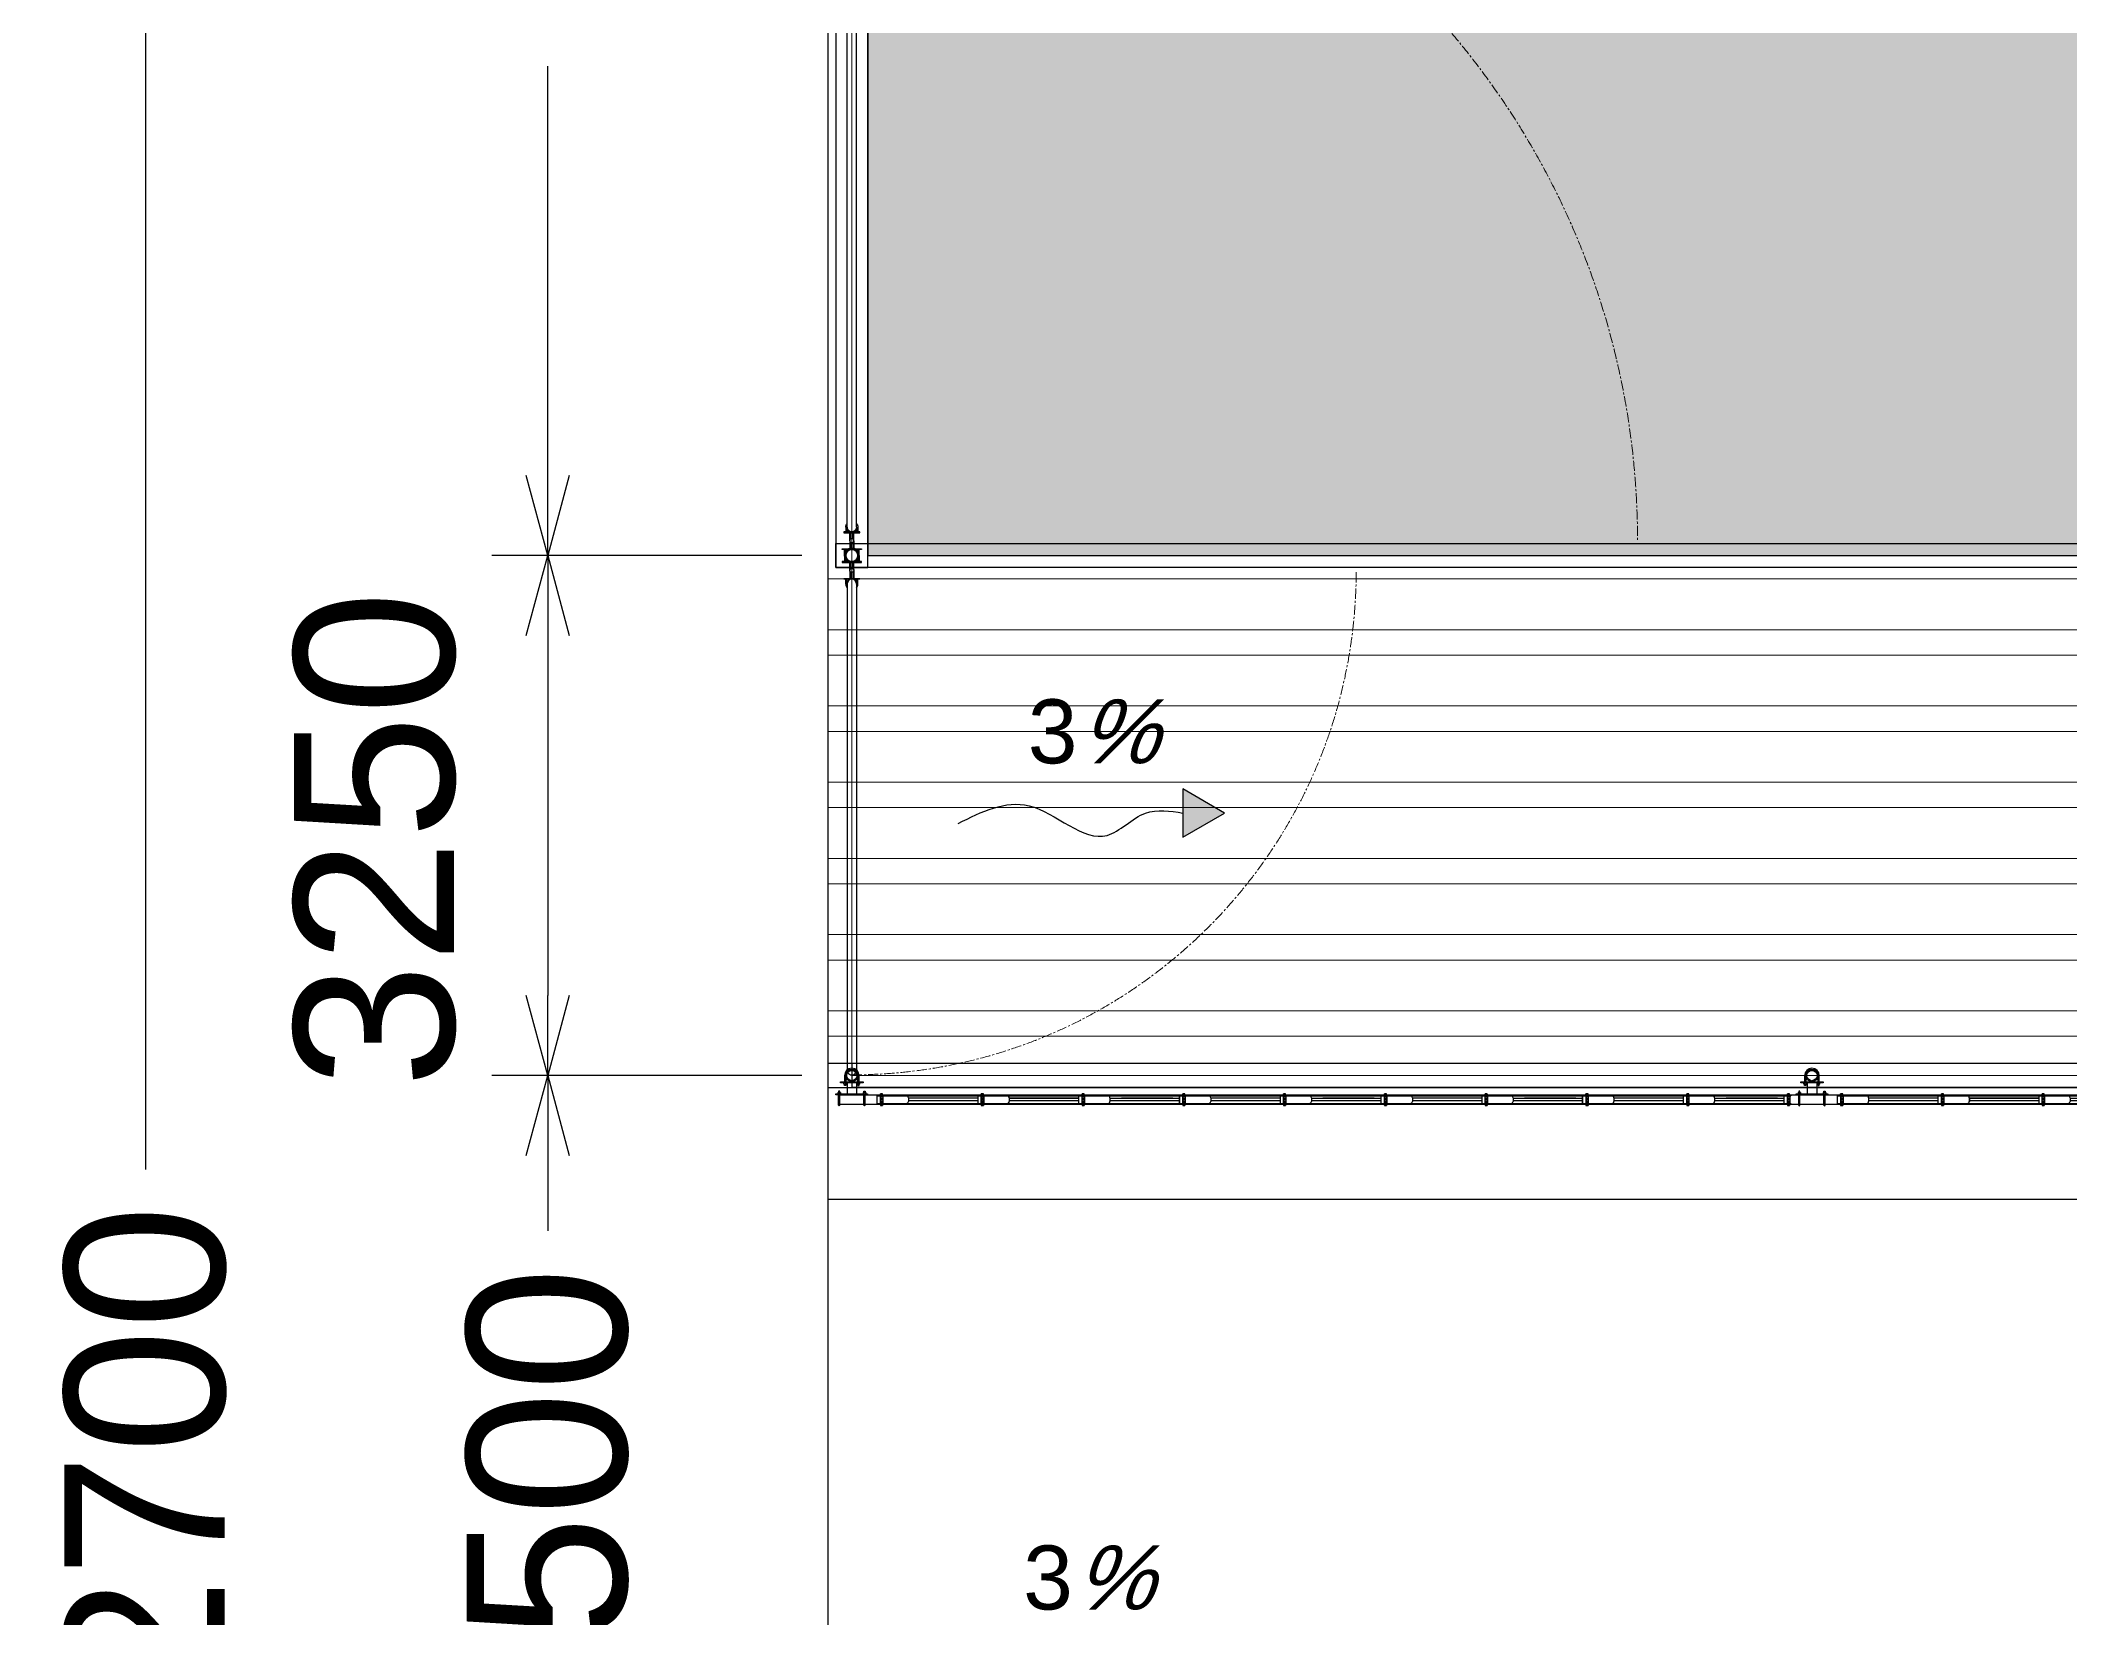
# Model space of a CAD drawing. Header units: millimetres. Extents: x -61993 to 642891, y -429158 to 50967.
# Drawn here: x 338042 to 350720, y -145970 to -136116 of the extents above; entities that cross this region are included whole.
import ezdxf

# ---------------------------------------------------------------- set-up
doc = ezdxf.new("R2010")
doc.units = ezdxf.units.MM
doc.linetypes.add('ACAD_ISO03W100', pattern=[30, 12, -18])
doc.linetypes.add('CENTER', pattern=[50.8, 31.75, -6.35, 6.35, -6.35])
for name, color, linetype, lineweight in [('0.00', 252, 'Continuous', 0), ('AS', 10, 'Continuous', 0), ('HATCH', 251, 'Continuous', 0)]:
    doc.layers.add(name, color=color, linetype=linetype, lineweight=lineweight)
for name, color, linetype in [('Gate', 6, 'Continuous'), ('headlock', 30, 'Continuous'), ('KERB', 130, 'Continuous'), ('Pipa Galv', 1, 'Continuous'), ('TEXT', 152, 'Continuous')]:
    doc.layers.add(name, color=color, linetype=linetype)
doc.styles.add('C10O', font='complex', dxfattribs={"oblique": 20, "height": 0.14})
doc.styles.add('SANSERIF', font='sanss___.ttf', dxfattribs={"height": 2})
doc.dimstyles.new('Sagoe_2_mm', dxfattribs={"dimscale": 25, "dimtxt": 2, "dimasz": 1, "dimexe": 0.7, "dimexo": 0.625, "dimtad": 0, "dimdec": 0, "dimzin": 1, "dimdsep": 46, "dimtxsty": 'SANSERIF', "dimblk": 'OPEN30', "dimcen": 1, "dimclrd": 1, "dimclre": 1, "dimclrt": 152, "dimadec": 0, "dimazin": 0, "dimtfac": 1, "dimtdec": 0, "dimtofl": 0, "dimtmove": 1, "dimatfit": 3, "dimfxl": 1, "dimarcsym": 0})

# ---------------------------------------------------------------- blocks, each defined once
blk = doc.blocks.new('Headlock Post')
at = {"color": 42}
for p, q in [((-83, 185), (-83, 121)), ((-75, 185), (-75, 121)), ((75, 185), (75, 121)), ((83, 185), (83, 121)), ((-87, 105), (-87, 113)), ((-87, 105), (-71, 105)), ((-84, 105), (-84, 113)), ((-83, 97), (-83, 105)), ((-75, 97), (-83, 97)), ((-75, 105), (-75, 97)), ((-74, 105), (-74, 113)), ((-71, 105), (-71, 113)), ((-50, 54), (-50, 46)), ((-50, 54), (-34, 54)), ((-47, 54), (-47, 46)), ((-46, 62), (-46, 54)), ((-38, 62), (-46, 62)), ((-38, 54), (-38, 62)), ((-37, 54), (-37, 46)), ((-34, 54), (-34, 46)), ((34, 54), (34, 46)), ((50, 54), (34, 54)), ((37, 54), (37, 46)), ((38, 54), (38, 62)), ((38, 62), (46, 62)), ((46, 62), (46, 54)), ((47, 54), (47, 46)), ((50, 54), (50, 46)), ((71, 105), (71, 113)), ((87, 105), (71, 105)), ((74, 105), (74, 113)), ((75, 105), (75, 97)), ((75, 97), (83, 97)), ((83, 97), (83, 105)), ((84, 105), (84, 113)), ((87, 105), (87, 113))]:
    blk.add_line(p, q, dxfattribs=at)
at = {"color": 42, "linetype": 'ACAD_ISO03W100', "ltscale": 0.01}
for p, q in [((-83, 113), (-83, 121)), ((-75, 113), (-75, 121)), ((75, 113), (75, 121)), ((83, 113), (83, 121))]:
    blk.add_line(p, q, dxfattribs=at)
at = {"color": 6}
for points in [[(-99, 113), (-99, 121), (99, 121), (99, 113)], [(-70, 38), (-70, 46), (70, 46), (70, 38)]]:
    blk.add_lwpolyline(points, close=True, dxfattribs=at)
at = {"color": 42}
for points in [[(-46, 38), (-46, 0, 0.999992), (46, 0), (46, 38)], [(-38, 38), (-38, 0, 1), (38, 0), (38, 38)]]:
    blk.add_lwpolyline(points, format="xyb", dxfattribs=at)
for centre in [(-79, 185), (79, 185)]:
    blk.add_arc(centre, 4, 0, 180, dxfattribs=at)
at = {"layer": 'Pipa Galv'}
for p, q in [((-30, 75), (-30, 113)), ((-30, 46), (-30, 113)), ((30, 75), (30, 113)), ((30, 46), (30, 113))]:
    blk.add_line(p, q, dxfattribs=at)
for radius in [38.1, 32]:
    blk.add_circle((0, 0), radius, dxfattribs=at)
blk = doc.blocks.new('headlockpart')
at = {"layer": 'headlock'}
for p, q in [((30, 68), (0, 68)), ((0, 63), (0, 68)), ((1303, 63), (0, 63)), ((0, 10), (0, 15)), ((1303, 15), (0, 15)), ((30, 10), (0, 10)), ((7, 70), (6, 69)), ((8, 8), (6, 9)), ((8, 70), (7, 70)), ((23, 68), (7, 68)), ((7, 15), (7, 63)), ((23, 63), (7, 63)), ((23, 15), (7, 15)), ((7, 10), (23, 10)), ((8, 76), (8, 76)), ((8, 70), (8, 76)), ((8, 76), (8, 76)), ((21, 76), (8, 76)), ((15, 70), (8, 70)), ((8, 8), (8, 2)), ((8, 2), (8, 2)), ((9, 2), (8, 2)), ((9, 2), (21, 2)), ((15, 70), (15, 76)), ((21, 70), (15, 70)), ((15, 8), (15, 2)), ((21, 76), (21, 76)), ((21, 2), (21, 2)), ((21, 70), (21, 76)), ((21, 76), (21, 76)), ((23, 70), (21, 70)), ((21, 8), (24, 9)), ((21, 8), (21, 2)), ((21, 2), (21, 2)), ((23, 70), (24, 69)), ((23, 15), (23, 63)), ((30, 63), (30, 68)), ((30, 10), (30, 15)), ((43, 15), (43, 63)), ((43, 47), (477, 47)), ((477, 31), (43, 31)), ((84, 31), (405, 31)), ((637, 63), (489, 63)), ((489, 16), (637, 16)), ((533, 15), (518, 15)), ((533, 15), (518, 15)), ((660, 68), (630, 68)), ((630, 63), (630, 68)), ((630, 10), (630, 15)), ((660, 10), (630, 10)), ((1160, 15), (635, 15)), ((637, 70), (636, 69)), ((653, 68), (636, 68)), ((636, 10), (653, 10)), ((638, 8), (636, 9)), ((638, 70), (637, 70)), ((637, 15), (637, 63)), ((653, 63), (637, 63)), ((653, 15), (637, 15)), ((638, 76), (638, 76)), ((638, 70), (638, 76)), ((638, 76), (638, 76)), ((651, 76), (638, 76)), ((645, 70), (638, 70)), ((638, 8), (638, 2)), ((638, 2), (638, 2)), ((639, 2), (638, 2)), ((639, 2), (651, 2)), ((645, 70), (645, 76)), ((651, 70), (645, 70)), ((645, 8), (645, 2)), ((651, 70), (651, 76)), ((651, 76), (651, 76)), ((651, 76), (651, 76)), ((652, 70), (651, 70)), ((651, 8), (653, 9)), ((651, 8), (651, 2)), ((651, 2), (651, 2)), ((651, 2), (651, 2)), ((652, 70), (653, 69)), ((653, 15), (653, 63)), ((660, 63), (660, 68)), ((660, 10), (660, 15)), ((673, 15), (673, 63)), ((673, 47), (1106, 47)), ((673, 31), (1106, 31)), ((1266, 63), (1118, 63)), ((1118, 16), (1266, 16)), ((1162, 15), (1147, 15)), ((1162, 15), (1147, 15)), ((1289, 68), (1259, 68)), ((1259, 63), (1259, 68)), ((1259, 10), (1259, 15)), ((1289, 10), (1259, 10)), ((1267, 70), (1266, 69)), ((1283, 68), (1266, 68)), ((1266, 15), (1266, 63)), ((1282, 63), (1266, 63)), ((1282, 15), (1266, 15)), ((1266, 10), (1283, 10)), ((1268, 8), (1266, 9)), ((1268, 70), (1267, 70)), ((1268, 76), (1268, 76)), ((1268, 70), (1268, 76)), ((1268, 76), (1268, 76)), ((1281, 76), (1268, 76)), ((1274, 70), (1268, 70)), ((1268, 8), (1268, 2)), ((1268, 2), (1268, 2)), ((1269, 2), (1268, 2)), ((1269, 2), (1280, 2)), ((1274, 70), (1274, 76)), ((1281, 70), (1274, 70)), ((1274, 8), (1274, 2)), ((1280, 2), (1281, 2)), ((1281, 70), (1281, 76)), ((1281, 76), (1281, 76)), ((1281, 76), (1281, 76)), ((1282, 70), (1281, 70)), ((1281, 8), (1283, 9)), ((1281, 8), (1281, 2)), ((1281, 2), (1281, 2)), ((1282, 70), (1283, 69)), ((1282, 15), (1282, 63)), ((1289, 63), (1289, 68)), ((1289, 10), (1289, 15)), ((1303, 15), (1303, 63))]:
    blk.add_line(p, q, dxfattribs=at)
at = {"layer": 'headlock', "linetype": 'CENTER', "ltscale": 0.01}
for p, q in [((15, 0), (15, 81)), ((645, 0), (645, 81)), ((1274, 0), (1274, 81))]:
    blk.add_line(p, q, dxfattribs=at)
at = {"layer": 'headlock', "ltscale": 0.001}
for p, q in [((477, 28), (477, 51)), ((1106, 28), (1106, 51))]:
    blk.add_line(p, q, dxfattribs=at)
at = {"layer": 'headlock'}
for centre, radius, start, end in [((7, 69), 0.6, 115, 270), ((7, 9), 0.6, 90, 245), ((23, 69), 0.6, 270, 65), ((23, 9), 0.6, 295, 90), ((489, 51), 12, 90, 180), ((489, 28), 12, 180, 270), ((636, 69), 0.6, 115, 270), ((636, 9), 0.6, 90, 245), ((653, 69), 0.6, 270, 65), ((653, 9), 0.6, 295, 90), ((1118, 51), 12, 90, 180), ((1118, 28), 12, 180, 270), ((1266, 9), 0.6, 90, 245), ((1266, 69), 0.6, 115, 270), ((1283, 69), 0.6, 270, 65), ((1283, 9), 0.6, 295, 90)]:
    blk.add_arc(centre, radius, start, end, dxfattribs=at)
for points, weights in [([(8, 76), (12, 77), (15, 76)], [1, 1.15470053838, 1]), ([(8, 8), (12, 7), (15, 8)], [1.08180853477, 1.24916489753, 1.08180853477]), ([(8, 2), (12, 2), (15, 2)], [1, 1.15470053838, 1]), ([(15, 76), (18, 77), (21, 76)], [1, 1.15470053838, 1]), ([(15, 8), (18, 7), (21, 8)], [1.08180853477, 1.24916489753, 1.08180853477]), ([(15, 2), (18, 2), (21, 2)], [1, 1.15470053838, 1]), ([(638, 76), (641, 77), (645, 76)], [1, 1.15470053838, 1]), ([(638, 8), (641, 7), (645, 8)], [1.08180853477, 1.24916489753, 1.08180853477]), ([(638, 2), (641, 2), (645, 2)], [1, 1.15470053838, 1]), ([(645, 76), (648, 77), (651, 76)], [1, 1.15470053838, 1]), ([(645, 8), (648, 7), (651, 8)], [1.08180853477, 1.24916489753, 1.08180853477]), ([(645, 2), (648, 2), (651, 2)], [1, 1.15470053838, 1]), ([(1268, 76), (1271, 77), (1274, 76)], [1, 1.15470053838, 1]), ([(1268, 8), (1271, 7), (1274, 8)], [1.08180853477, 1.24916489753, 1.08180853477]), ([(1268, 2), (1271, 2), (1274, 2)], [1, 1.15470053838, 1]), ([(1274, 76), (1278, 77), (1281, 76)], [1, 1.15470053838, 1]), ([(1274, 8), (1278, 7), (1281, 8)], [1.08180853477, 1.24916489753, 1.08180853477]), ([(1274, 2), (1278, 2), (1281, 2)], [1, 1.15470053838, 1])]:
    blk.add_rational_spline(points, weights, degree=2, dxfattribs=at)
blk = doc.blocks.new('*U204')
at = {"layer": '0.00'}
blk.add_blockref('headlockpart', (-689, -40), dxfattribs=at)
blk = doc.blocks.new('*U205')
at = {"color": 0, "linetype": 'ByBlock', "lineweight": -2, "transparency": 16777216}
for p in [(0, 0), (1259, 0), (2519, 0), (3778, 0)]:
    blk.add_blockref('*U204', p, dxfattribs=at)
blk = doc.blocks.new('Headlock+POST')
at = {"layer": 'Pipa Galv'}
for points in [[(-83, 180), (6083, 180)], [(6083, 121), (-83, 121)]]:
    blk.add_lwpolyline(points, dxfattribs=at)
for name, p in [('Headlock Post', (0, 0)), ('*U205', (821, 151)), ('Headlock Post', (6000, 0))]:
    blk.add_blockref(name, p)
at = {"layer": '0.00'}
blk.add_blockref('headlockpart', (4540, 111), dxfattribs=at)
blk = doc.blocks.new('*U89')
blk.add_blockref('Headlock+POST', (-3000, -73))
blk = doc.blocks.new('*U90')
at = {"color": 0, "linetype": 'ByBlock', "lineweight": -2, "transparency": 16777216}
for p in [(120000, 0), (126000, 0)]:
    blk.add_blockref('*U89', p, dxfattribs=at)
blk = doc.blocks.new('ARROW')
h = blk.add_hatch(color=0)
h.dxf.hatch_style = 1
h.paths.add_polyline_path([(0, 0), (-21.7, 12.6), (-21.7, -12.6)])
at = {"color": 0}
blk.add_lwpolyline([(0, 0), (-21.7, 12.6), (-21.7, -12.6)], close=True, dxfattribs=at)
blk.add_spline([(-138.7, -5.4), (-101.8, 3.8), (-61.1, -11.6), (-41.1, 0), (-21.7, 0)], degree=3, dxfattribs=at)
blk = doc.blocks.new('*U215')
at = {"layer": 'Gate', "color": 0}
for p, q in [((0, 4.6), (3.8, 4.6)), ((0, 3.8), (3.8, 3.8)), ((9.3, 1.3), (4.3, 1.3)), ((8.4, 0.9), (4.3, 0.9)), ((9.3, 1.3), (14.3, 1.3)), ((10.2, 0.9), (14.3, 0.9)), ((17.8, 3.8), (14.8, 3.8)), ((17.8, 3), (14.8, 3)), ((17.8, 3), (321.5, 3)), ((0, -3.8), (3.8, -3.8)), ((0, -4.6), (3.8, -4.6)), ((8.4, -0.9), (4.3, -0.9)), ((9.3, -1.3), (4.3, -1.3)), ((9.3, -1.3), (14.3, -1.3)), ((10.2, -0.9), (14.3, -0.9)), ((17.8, -3), (14.8, -3)), ((17.8, -3.8), (14.8, -3.8)), ((17.8, -3), (321.5, -3))]:
    blk.add_line(p, q, dxfattribs=at)
for points in [[(3.8, -6), (4.3, -6), (4.3, 6), (3.8, 6)], [(14.8, -5), (14.3, -5), (14.3, 5), (14.8, 5)]]:
    blk.add_lwpolyline(points, close=True, dxfattribs=at)
for centre, radius in [((0, 0), 3.8), ((9.3, 0), 1.27)]:
    blk.add_circle(centre, radius, dxfattribs=at)
at = {"layer": 'Gate', "color": 0, "linetype": 'CENTER', "lineweight": 0, "ltscale": 0.2}
blk.add_arc((9.3, 0), 315.2, 0, 90, dxfattribs=at)
at = {"layer": 'Gate', "color": 0}
for centre, radius, start, end in [((0, 0), 4.6, 90, 270), ((17.8, 0), 3, 90, 270), ((17.8, 0), 3.8, 52.1364, 90), ((321.5, 0), 3, 270, 90), ((17.8, 0), 3.8, 270, 307.8636)]:
    blk.add_arc(centre, radius, start, end, dxfattribs=at)
blk = doc.blocks.new('*U218')
at = {"layer": 'Gate', "color": 0}
for p, q in [((0, 4.6), (3.8, 4.6)), ((0, 3.8), (3.8, 3.8)), ((9.3, 1.3), (4.3, 1.3)), ((8.4, 0.9), (4.3, 0.9)), ((9.3, 1.3), (14.3, 1.3)), ((10.2, 0.9), (14.3, 0.9)), ((17.8, 3.8), (14.8, 3.8)), ((17.8, 3), (14.8, 3)), ((17.8, 3), (497.3, 3)), ((0, -3.8), (3.8, -3.8)), ((0, -4.6), (3.8, -4.6)), ((8.4, -0.9), (4.3, -0.9)), ((9.3, -1.3), (4.3, -1.3)), ((9.3, -1.3), (14.3, -1.3)), ((10.2, -0.9), (14.3, -0.9)), ((17.8, -3), (14.8, -3)), ((17.8, -3.8), (14.8, -3.8)), ((17.8, -3), (497.3, -3))]:
    blk.add_line(p, q, dxfattribs=at)
for points in [[(3.8, -6), (4.3, -6), (4.3, 6), (3.8, 6)], [(14.8, -5), (14.3, -5), (14.3, 5), (14.8, 5)]]:
    blk.add_lwpolyline(points, close=True, dxfattribs=at)
for centre, radius in [((0, 0), 3.8), ((9.3, 0), 1.27)]:
    blk.add_circle(centre, radius, dxfattribs=at)
at = {"layer": 'Gate', "color": 0, "linetype": 'CENTER', "lineweight": 0, "ltscale": 0.2}
blk.add_arc((9.3, 0), 491, 0, 90, dxfattribs=at)
at = {"layer": 'Gate', "color": 0}
for centre, radius, start, end in [((0, 0), 4.6, 90, 270), ((17.8, 0), 3, 90, 270), ((17.8, 0), 3.8, 52.1364, 90), ((497.3, 0), 3, 270, 90), ((17.8, 0), 3.8, 270, 307.8636)]:
    blk.add_arc(centre, radius, start, end, dxfattribs=at)
blk = doc.blocks.new('_Open30')
at = {"color": 0, "linetype": 'ByBlock', "lineweight": -2}
for p, q in [((-1, 0.268), (0, 0)), ((0, 0), (-1, -0.268)), ((0, 0), (-1, 0))]:
    blk.add_line(p, q, dxfattribs=at)
blk = doc.blocks.new('*D105')
at = {"color": 1, "lineweight": -2, "transparency": 16777216}
for p, q in [((342649, -128984), (340861, -128984)), ((341211, -129484), (341211, -132043)), ((341211, -138834), (341211, -136275)), ((342799, -139334), (340861, -139334))]:
    blk.add_line(p, q, dxfattribs=at)
at = {"layer": 'Defpoints', "color": 0, "transparency": 16777216}
for p in [(342961, -128984), (341211, -139334), (343111, -139334)]:
    blk.add_point(p, dxfattribs=at)
at = {"color": 1, "lineweight": -2, "transparency": 16777216, "xscale": 500, "yscale": 500, "zscale": 500}
for p, rotation in [((341211, -128984), 90), ((341211, -139334), 270)]:
    blk.add_blockref('_Open30', p, dxfattribs=dict(at, rotation=rotation))
at = {"color": 152, "transparency": 16777216, "insert": (341211, -134159), "char_height": 1000, "attachment_point": 5, "rotation": 90, "style": 'SANSERIF'}
blk.add_mtext('10350', dxfattribs=at)
blk = doc.blocks.new('*D107')
at = {"color": 1, "lineweight": -2, "transparency": 16777216}
for p, q in [((342799, -139334), (340861, -139334)), ((341211, -139834), (341211, -142084)), ((342799, -142584), (340861, -142584))]:
    blk.add_line(p, q, dxfattribs=at)
at = {"layer": 'Defpoints', "color": 0, "transparency": 16777216}
for p in [(343111, -139334), (341211, -142584), (343111, -142584)]:
    blk.add_point(p, dxfattribs=at)
at = {"color": 1, "lineweight": -2, "transparency": 16777216, "xscale": 500, "yscale": 500, "zscale": 500}
for p, rotation in [((341211, -139334), 90), ((341211, -142584), 270)]:
    blk.add_blockref('_Open30', p, dxfattribs=dict(at, rotation=rotation))
at = {"color": 152, "transparency": 16777216, "insert": (340133, -141107), "char_height": 1000, "attachment_point": 5, "rotation": 90, "style": 'SANSERIF'}
blk.add_mtext('3250', dxfattribs=at)
blk = doc.blocks.new('*D109')
at = {"color": 1, "lineweight": -2, "transparency": 16777216}
for p, q in [((342799, -142584), (340861, -142584)), ((341211, -143084), (341211, -143554)), ((341211, -147584), (341211, -147114)), ((342799, -148084), (340861, -148084))]:
    blk.add_line(p, q, dxfattribs=at)
at = {"layer": 'Defpoints', "color": 0, "transparency": 16777216}
for p in [(343111, -142584), (341211, -148084), (343111, -148084)]:
    blk.add_point(p, dxfattribs=at)
at = {"color": 1, "lineweight": -2, "transparency": 16777216, "xscale": 500, "yscale": 500, "zscale": 500}
for p, rotation in [((341211, -142584), 90), ((341211, -148084), 270)]:
    blk.add_blockref('_Open30', p, dxfattribs=dict(at, rotation=rotation))
at = {"color": 152, "transparency": 16777216, "insert": (341211, -145334), "char_height": 1000, "attachment_point": 5, "rotation": 90, "style": 'SANSERIF'}
blk.add_mtext('5500', dxfattribs=at)
blk = doc.blocks.new('*D93')
at = {"color": 1, "lineweight": -2, "transparency": 16777216}
for p, q in [((340548, -128984), (338348, -128984)), ((338698, -129484), (338698, -143170)), ((338698, -161184), (338698, -147498)), ((340548, -161684), (338348, -161684))]:
    blk.add_line(p, q, dxfattribs=at)
at = {"layer": 'Defpoints', "color": 0, "transparency": 16777216}
for p in [(340861, -128984), (338698, -161684), (340861, -161684)]:
    blk.add_point(p, dxfattribs=at)
at = {"color": 1, "lineweight": -2, "transparency": 16777216, "xscale": 500, "yscale": 500, "zscale": 500}
for p, rotation in [((338698, -128984), 90), ((338698, -161684), 270)]:
    blk.add_blockref('_Open30', p, dxfattribs=dict(at, rotation=rotation))
at = {"color": 152, "transparency": 16777216, "insert": (338698, -145334), "char_height": 1000, "attachment_point": 5, "rotation": 90, "style": 'SANSERIF'}
blk.add_mtext('32700', dxfattribs=at)

msp = doc.modelspace()

# ---------------------------------------------------------------- hatches: boundary and pattern name
at = {"layer": 'HATCH', "true_color": 0xa953a0}
h = msp.add_hatch(dxfattribs=at)
h.set_pattern_fill('AR-SAND', color=215, scale=15)
h.set_pattern_definition([(37.5, (-740415.3, 253331.85), (-24.00047, 734.11986), [0, -579.12, 0, -647.7, 0, -619.125]), (7.5, (-740415.3, 253331.9), (674.2849, 1075.23765), [0, -312.42, 0, -521.97, 0, -200.025]), (327.5, (-740883.95, 253331.85), (1186.48856, 2.15578), [0, -190.5, 0, -685.8, 0, -895.35]), (317.5, (-740884, 253331.9), (1145.3347, 334.394), [0, -95.25, 0, -449.58, 0, -514.35])])
h.paths.add_polyline_path([(475011.067, -129084.001), (343211.067, -129084.001), (343211.067, -139334.001), (475011.067, -139334.001)])
at = {"layer": 'HATCH', "true_color": 0x7aafdf}
h = msp.add_hatch(dxfattribs=at)
h.set_pattern_fill('ANSI32', color=143, scale=50, angle=135)
h.set_pattern_definition([(180, (401538.95, -439994.35), (0, -476.25), []), (180, (401380.2, -439835.6), (0, -476.25), [])])
edge = h.paths.add_edge_path()
edge.add_line((475261.067, -142509.001), (475261.067, -139334.001))
edge.add_line((475261.067, -139334.001), (354961.067, -139334.001))
edge.add_line((342961.067, -139334.001), (342961.067, -142509.001))
edge.add_line((342961.067, -142509.001), (475261.067, -142509.001))

# ---------------------------------------------------------------- linework, layer by layer
for points in [[(475261.067, -128759.001), (342961.067, -128759.001), (342961.067, -161909.001), (475261.067, -161909.001)], [(343211.067, -128984.001), (343011.067, -128984.001), (343011.067, -139409.001), (343211.067, -139409.001)], [(475011.067, -129084.001), (343211.067, -129084.001), (343211.067, -139334.001), (475011.067, -139334.001)], [(475011.067, -139409.001), (343011.067, -139409.001), (343011.067, -139259.001), (475011.067, -139259.001)], [(475261.067, -142509.001), (342961.067, -142509.001), (342961.067, -142659.001), (475261.067, -142659.001)]]:
    msp.add_lwpolyline(points, close=True)
msp.add_lwpolyline([(475111.067, -142659.001), (343111.067, -142659.001)])
at = {"color": 9, "true_color": 0xafd9aa}
msp.add_lwpolyline([(475261.067, -143359.001), (342961.067, -143359.001)], dxfattribs=at)
at = {"layer": 'AS'}
msp.add_line((475111.067, -142584.001), (343111.067, -142584.001), dxfattribs=at)
msp.add_lwpolyline([(475111.067, -128984.001), (343111.067, -128984.001), (343111.067, -142659.001), (475111.067, -142659.001)], close=True, dxfattribs=at)
at = {"layer": 'KERB', "color": 1}
msp.add_lwpolyline([(475111.067, -142509.001), (343111.067, -142509.001), (343111.067, -142659.001), (475111.067, -142659.001)], close=True, dxfattribs=at)

# ---------------------------------------------------------------- block references
at = {"color": 11, "true_color": 0xf27172, "rotation": 270}
for name, xscale, yscale, zscale in [('*U218', -10, 10, 10), ('*U215', 10.00000000000001, 10.00000000000001, 10.00000000000001)]:
    msp.add_blockref(name, (343111.067, -139334.001), dxfattribs=dict(at, xscale=xscale, yscale=yscale, zscale=zscale))
at = {"color": 5, "xscale": 12, "yscale": 12, "zscale": 12}
msp.add_blockref('ARROW', (345440.033, -140943.213), dxfattribs=at)
at = {"rotation": 180}
msp.add_blockref('*U90', (472111.067, -142656.816), dxfattribs=at)

# ---------------------------------------------------------------- texts
at = {"layer": 'TEXT', "char_height": 400, "style": 'C10O'}
for insert, attachment_point in [((344210.452, -140638.18), 7), ((344181.792, -145520.316), 1)]:
    msp.add_mtext_dynamic_manual_height_columns('{\\fArial|b0|i0|c0|p34;\\Q0;3\\Q20;%}', width=2782.72285, gutter_width=1.68, heights=[0], dxfattribs=dict(at, insert=insert, attachment_point=attachment_point))

# ---------------------------------------------------------------- dimensions: what is measured, and where the dimension line sits
for base, p1, p2, angle, picture, middle in [((338697.761, -161684.001), (340860.593, -128984.001), (340860.593, -161684.001), 90, '*D93', (338697.761, -145334.001)), ((341210.593, -139334.001), (342961.067, -128984.001), (343111.067, -139334.001), 270, '*D105', (341210.593, -134159.001)), ((341210.593, -148084.001), (343111.067, -142584.001), (343111.067, -148084.001), 90, '*D109', (341210.593, -145334.001))]:
    dim = msp.add_linear_dim(base=base, p1=p1, p2=p2, angle=angle, dimstyle='Sagoe_2_mm')
    dim.commit()
    dim.dimension.update_dxf_attribs({"geometry": picture, "text_midpoint": middle})
dim = msp.add_linear_dim(base=(341210.593, -142584.001), p1=(343111.067, -139334.001), p2=(343111.067, -142584.001), angle=270, dimstyle='Sagoe_2_mm')
dim.commit()
dim.dimension.update_dxf_attribs({"geometry": '*D107', "text_midpoint": (340132.894, -141106.62), "dimtype": 160})

doc.saveas('drawing.dxf')
